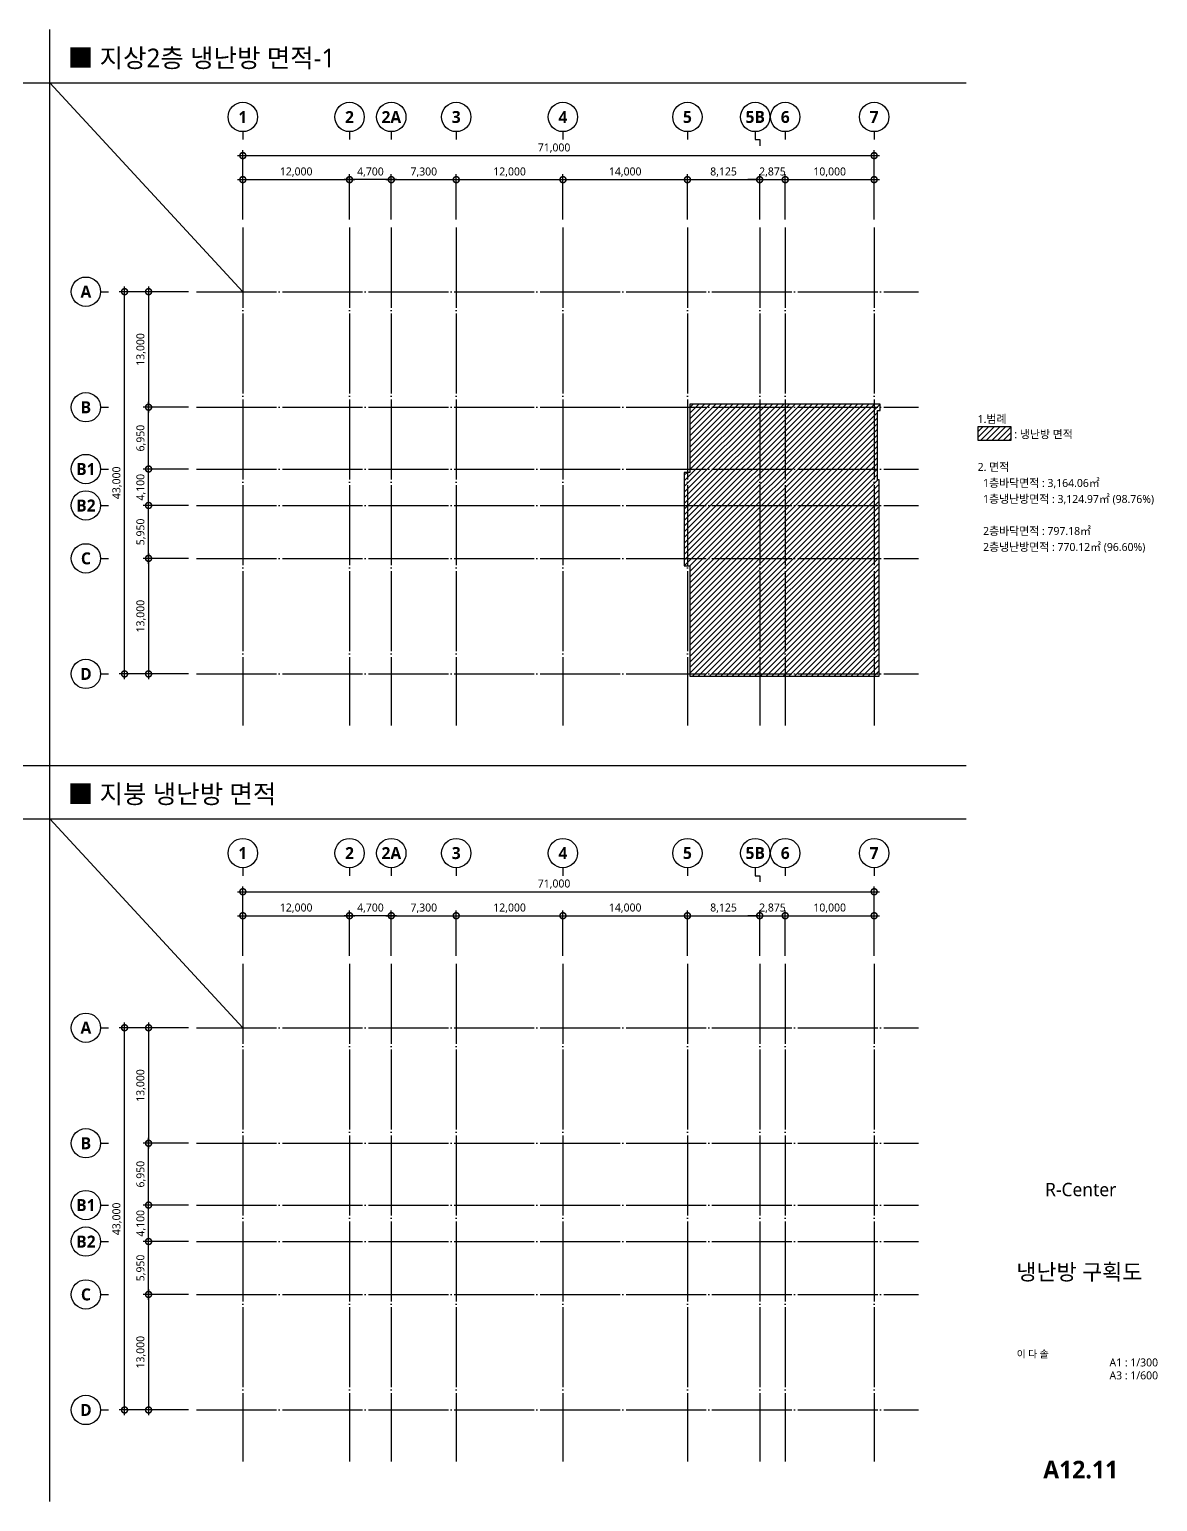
# Model space of a CAD drawing. Header units: millimetres. Extents: x -166347 to 914391, y 6300 to 237600.
# Drawn here: x 787524 to 914391, y 6300 to 171900 of the extents above; entities that cross this region are included whole.
import ezdxf
from ezdxf.enums import TextEntityAlignment as Align

# ---------------------------------------------------------------- set-up
doc = ezdxf.new("R2010")
doc.units = ezdxf.units.MM
doc.header["$LTSCALE"] = 300
doc.linetypes.add('CEN-GAUN', pattern=[32.2, 30, -1, 0.2, -1])
doc.layers.get('DEFPOINTS').update_dxf_attribs({"color": 137})
for name, color, linetype in [('CEN', 1, 'CEN-GAUN'), ('DIM', 7, 'Continuous'), ('ELE-2', 2, 'Continuous'), ('ELE-4', 4, 'Continuous'), ('ELE4', 4, 'Continuous'), ('HAT', 8, 'Continuous'), ('SYM-BUB', 3, 'Continuous'), ('TEXT', 3, 'Continuous'), ('WALL', 3, 'Continuous'), ('XR-SHEET$0$TITLE', 7, 'Continuous'), ('XR-SHEET$1$SHT', 5, 'Continuous'), ('XR-SHEET$1$TEXT', 3, 'Continuous')]:
    doc.layers.add(name, color=color, linetype=linetype)
doc.styles.add('$0$스타일1', font='malgun.ttf')
doc.styles.add('XR-SHEET$0$굴림체(옥산)', font='GulimChe.ttf')
doc.styles.add('맑은고딕B', font='malgunbd.ttf')
doc.styles.add('스타일1', font='malgun.ttf')
doc.styles.add('스타일2', font='malgunbd.ttf')
doc.dimstyles.new('CJA', dxfattribs={"dimscale": 300, "dimtxt": 2.7, "dimasz": 1, "dimexe": 2, "dimexo": 3, "dimgap": 1, "dimtad": 1, "dimdec": 0, "dimzin": 1, "dimdsep": 46, "dimlunit": 6, "dimtxsty": '$0$스타일1', "dimblk": 'CJDOT', "dimcen": 0.09, "dimdle": 1, "dimclrd": 256, "dimclre": 256, "dimclrt": 3, "dimadec": 0, "dimazin": 0, "dimtfac": 1, "dimtdec": 0, "dimtix": 1, "dimtmove": 2, "dimatfit": 3, "dimldrblk": 'CJDOT', "dimfxl": 1, "dimtolj": 1, "dimtzin": 1, "dimarcsym": 0})

# ---------------------------------------------------------------- blocks, each defined once
blk = doc.blocks.new('XR-SHEET$0$TITLE')
at = {"layer": 'XR-SHEET$0$TITLE', "true_color": 0x000000, "style": 'XR-SHEET$0$굴림체(옥산)'}
for tag, height, p in [('동명칭', 6, (776.77, -457.26)), ('SCALE-A1', 3, (797.5, -522)), ('SCALE-A3', 3, (797.5, -527)), ('DATA', 3, (797.5, -540))]:
    blk.add_attdef(tag, text='', height=height, dxfattribs=at).set_placement(p, align=Align.MIDDLE)
for tag, height, p in [('TITLE1', 6, (776.5, -479.4)), ('TITLE4', 6, (776.5, -484.39)), ('TITLE2', 6, (776.5, -489)), ('TITLE5', 6, (776.5, -493.99)), ('TITLE3', 6, (776.5, -498.7)), ('NAME-1', 3, (760.16, -517.5)), ('NAME-2', 3, (760.16, -526.5)), ('A0.00', 7, (776.5, -561))]:
    blk.add_attdef(tag, text='', height=height, dxfattribs=at).set_placement(p, align=Align.MIDDLE_CENTER)
blk = doc.blocks.new('_DotSmall')
at = {"color": 0, "linetype": 'ByBlock', "const_width": 0.5}
blk.add_lwpolyline([(-0.0625, 0, 1), (0.0625, 0, 1)], format="xyb", close=True, dxfattribs=at)
blk = doc.blocks.new('*D135')
at = {"layer": 'DEFPOINTS', "color": 0, "transparency": 16777216}
for p in [(3100, -16400), (11200, -16400), (11200, -59400)]:
    blk.add_point(p, dxfattribs=at)
at = {"layer": 'DIM', "color": 7, "lineweight": -2, "transparency": 16777216}
for p, q in [((10300, -16400), (2500, -16400)), ((3100, -60000), (3100, -15800)), ((10300, -59400), (2500, -59400))]:
    blk.add_line(p, q, dxfattribs=at)
at = {"layer": 'DIM', "color": 7, "lineweight": -2, "transparency": 16777216, "xscale": 1350, "yscale": 1350, "zscale": 1350}
for p, rotation in [((3100, -16400), 90), ((3100, -59400), 270)]:
    blk.add_blockref('_DotSmall', p, dxfattribs=dict(at, rotation=rotation))
at = {"layer": 'DIM', "color": 3, "transparency": 16777216, "insert": (2260, -37900), "char_height": 900, "attachment_point": 5, "rotation": 90, "style": '$0$스타일1'}
blk.add_mtext('\\A1;43,000', dxfattribs=at)
blk = doc.blocks.new('CJDOT')
blk.add_line((-2, 0), (2, 0))
at = {"const_width": 0.5}
blk.add_lwpolyline([(-0.25, 0, 1), (0.25, 0, 1)], format="xyb", close=True, dxfattribs=at)
blk = doc.blocks.new('*D136')
at = {"layer": 'DEFPOINTS', "color": 0, "transparency": 16777216}
for p in [(11200, -16400), (5800, -29400), (11200, -29400)]:
    blk.add_point(p, dxfattribs=at)
at = {"layer": 'DIM', "color": 7, "lineweight": -2, "transparency": 16777216}
for p, q in [((10300, -16400), (5200, -16400)), ((5800, -15800), (5800, -30000)), ((10300, -29400), (5200, -29400))]:
    blk.add_line(p, q, dxfattribs=at)
at = {"layer": 'DIM', "color": 7, "lineweight": -2, "transparency": 16777216, "xscale": 1350, "yscale": 1350, "zscale": 1350}
for p, rotation in [((5800, -16400), 90), ((5800, -29400), 270)]:
    blk.add_blockref('_DotSmall', p, dxfattribs=dict(at, rotation=rotation))
at = {"layer": 'DIM', "color": 3, "transparency": 16777216, "insert": (4957, -22900), "char_height": 900, "attachment_point": 5, "rotation": 90, "style": '$0$스타일1'}
blk.add_mtext('\\A1;13,000', dxfattribs=at)
blk = doc.blocks.new('*D137')
at = {"layer": 'DEFPOINTS', "color": 0, "transparency": 16777216}
for p in [(11200, -46400), (5800, -59400), (11200, -59400)]:
    blk.add_point(p, dxfattribs=at)
at = {"layer": 'DIM', "color": 7, "lineweight": -2, "transparency": 16777216}
for p, q in [((5800, -45800), (5800, -60000)), ((10300, -46400), (5200, -46400)), ((10300, -59400), (5200, -59400))]:
    blk.add_line(p, q, dxfattribs=at)
at = {"layer": 'DIM', "color": 7, "lineweight": -2, "transparency": 16777216, "xscale": 1350, "yscale": 1350, "zscale": 1350}
for p, rotation in [((5800, -46400), 90), ((5800, -59400), 270)]:
    blk.add_blockref('_DotSmall', p, dxfattribs=dict(at, rotation=rotation))
at = {"layer": 'DIM', "color": 3, "transparency": 16777216, "insert": (4957, -52900), "char_height": 900, "attachment_point": 5, "rotation": 90, "style": '$0$스타일1'}
blk.add_mtext('\\A1;13,000', dxfattribs=at)
blk = doc.blocks.new('NEW_BUB')
at = {"layer": 'SYM-BUB', "color": 6}
blk.add_line((0, 3), (0, 0), dxfattribs=at)
blk.add_circle((0, 8.5), 5.5, dxfattribs=at)
at = {"layer": 'SYM-BUB', "color": 3, "style": '스타일2'}
blk.add_attdef('X', text='', height=4.5, dxfattribs=at).set_placement((0, 8.5), align=Align.MIDDLE)
blk = doc.blocks.new('*D138')
at = {"layer": 'DEFPOINTS', "color": 0, "transparency": 16777216}
for p in [(87400, -1100), (16400, -9200), (87400, -9200)]:
    blk.add_point(p, dxfattribs=at)
at = {"layer": 'DIM', "color": 7, "lineweight": -2, "transparency": 16777216}
for p, q in [((15800, -1100), (88000, -1100)), ((16400, -8300), (16400, -500)), ((87400, -8300), (87400, -500))]:
    blk.add_line(p, q, dxfattribs=at)
at = {"layer": 'DIM', "color": 7, "lineweight": -2, "transparency": 16777216, "xscale": 1350, "yscale": 1350, "zscale": 1350, "rotation": 180}
blk.add_blockref('_DotSmall', (16400, -1100), dxfattribs=at)
at = {"layer": 'DIM', "color": 7, "lineweight": -2, "transparency": 16777216, "xscale": 1350, "yscale": 1350, "zscale": 1350}
blk.add_blockref('_DotSmall', (87400, -1100), dxfattribs=at)
at = {"layer": 'DIM', "color": 3, "transparency": 16777216, "insert": (51400, -257), "char_height": 900, "attachment_point": 5, "style": '스타일1'}
blk.add_mtext('\\A1;71,000', dxfattribs=at)
blk = doc.blocks.new('*D139')
at = {"layer": 'DEFPOINTS', "color": 0, "transparency": 16777216}
for p in [(87400, -3800), (77400, -9200), (87400, -9200)]:
    blk.add_point(p, dxfattribs=at)
at = {"layer": 'DIM', "color": 7, "lineweight": -2, "transparency": 16777216}
for p, q in [((77400, -8300), (77400, -3200)), ((87400, -8300), (87400, -3200)), ((76800, -3800), (88000, -3800))]:
    blk.add_line(p, q, dxfattribs=at)
at = {"layer": 'DIM', "color": 7, "lineweight": -2, "transparency": 16777216, "xscale": 1350, "yscale": 1350, "zscale": 1350, "rotation": 180}
blk.add_blockref('_DotSmall', (77400, -3800), dxfattribs=at)
at = {"layer": 'DIM', "color": 7, "lineweight": -2, "transparency": 16777216, "xscale": 1350, "yscale": 1350, "zscale": 1350}
blk.add_blockref('_DotSmall', (87400, -3800), dxfattribs=at)
at = {"layer": 'DIM', "color": 3, "transparency": 16777216, "insert": (82400, -2957), "char_height": 900, "attachment_point": 5, "style": '스타일1'}
blk.add_mtext('\\A1;10,000', dxfattribs=at)
blk = doc.blocks.new('*D140')
at = {"layer": 'DEFPOINTS', "color": 0, "transparency": 16777216}
for p in [(66400, -3800), (52400, -9200), (66400, -9200)]:
    blk.add_point(p, dxfattribs=at)
at = {"layer": 'DIM', "color": 7, "lineweight": -2, "transparency": 16777216}
for p, q in [((52400, -8300), (52400, -3200)), ((66400, -8300), (66400, -3200)), ((51800, -3800), (67000, -3800))]:
    blk.add_line(p, q, dxfattribs=at)
at = {"layer": 'DIM', "color": 7, "lineweight": -2, "transparency": 16777216, "xscale": 1350, "yscale": 1350, "zscale": 1350, "rotation": 180}
blk.add_blockref('_DotSmall', (52400, -3800), dxfattribs=at)
at = {"layer": 'DIM', "color": 7, "lineweight": -2, "transparency": 16777216, "xscale": 1350, "yscale": 1350, "zscale": 1350}
blk.add_blockref('_DotSmall', (66400, -3800), dxfattribs=at)
at = {"layer": 'DIM', "color": 3, "transparency": 16777216, "insert": (59400, -2957), "char_height": 900, "attachment_point": 5, "style": '스타일1'}
blk.add_mtext('\\A1;14,000', dxfattribs=at)
blk = doc.blocks.new('*D141')
at = {"layer": 'DEFPOINTS', "color": 0, "transparency": 16777216}
for p in [(52400, -3800), (40400, -9200), (52400, -9200)]:
    blk.add_point(p, dxfattribs=at)
at = {"layer": 'DIM', "color": 7, "lineweight": -2, "transparency": 16777216}
for p, q in [((40400, -8300), (40400, -3200)), ((52400, -8300), (52400, -3200)), ((39800, -3800), (53000, -3800))]:
    blk.add_line(p, q, dxfattribs=at)
at = {"layer": 'DIM', "color": 7, "lineweight": -2, "transparency": 16777216, "xscale": 1350, "yscale": 1350, "zscale": 1350, "rotation": 180}
blk.add_blockref('_DotSmall', (40400, -3800), dxfattribs=at)
at = {"layer": 'DIM', "color": 7, "lineweight": -2, "transparency": 16777216, "xscale": 1350, "yscale": 1350, "zscale": 1350}
blk.add_blockref('_DotSmall', (52400, -3800), dxfattribs=at)
at = {"layer": 'DIM', "color": 3, "transparency": 16777216, "insert": (46400, -2957), "char_height": 900, "attachment_point": 5, "style": '스타일1'}
blk.add_mtext('\\A1;12,000', dxfattribs=at)
blk = doc.blocks.new('*D142')
at = {"layer": 'DEFPOINTS', "color": 0, "transparency": 16777216}
for p in [(28400, -3800), (16400, -9200), (28400, -9200)]:
    blk.add_point(p, dxfattribs=at)
at = {"layer": 'DIM', "color": 7, "lineweight": -2, "transparency": 16777216}
for p, q in [((16400, -8300), (16400, -3200)), ((28400, -8300), (28400, -3200)), ((15800, -3800), (29000, -3800))]:
    blk.add_line(p, q, dxfattribs=at)
at = {"layer": 'DIM', "color": 7, "lineweight": -2, "transparency": 16777216, "xscale": 1350, "yscale": 1350, "zscale": 1350, "rotation": 180}
blk.add_blockref('_DotSmall', (16400, -3800), dxfattribs=at)
at = {"layer": 'DIM', "color": 7, "lineweight": -2, "transparency": 16777216, "xscale": 1350, "yscale": 1350, "zscale": 1350}
blk.add_blockref('_DotSmall', (28400, -3800), dxfattribs=at)
at = {"layer": 'DIM', "color": 3, "transparency": 16777216, "insert": (22400, -2957), "char_height": 900, "attachment_point": 5, "style": '스타일1'}
blk.add_mtext('\\A1;12,000', dxfattribs=at)
blk = doc.blocks.new('*D143')
at = {"layer": 'DEFPOINTS', "color": 0, "transparency": 16777216}
for p in [(5799, -40450), (11200, -40450), (11200, -46400)]:
    blk.add_point(p, dxfattribs=at)
at = {"layer": 'DIM', "color": 7, "lineweight": -2, "transparency": 16777216}
for p, q in [((10300, -40450), (5199, -40450)), ((5799, -47000), (5799, -39850)), ((10300, -46400), (5199, -46400))]:
    blk.add_line(p, q, dxfattribs=at)
at = {"layer": 'DIM', "color": 7, "lineweight": -2, "transparency": 16777216, "xscale": 1350, "yscale": 1350, "zscale": 1350}
for p, rotation in [((5799, -40450), 90), ((5799, -46400), 270)]:
    blk.add_blockref('_DotSmall', p, dxfattribs=dict(at, rotation=rotation))
at = {"layer": 'DIM', "color": 3, "transparency": 16777216, "insert": (4959, -43425), "char_height": 900, "attachment_point": 5, "rotation": 90, "style": '$0$스타일1'}
blk.add_mtext('\\A1;5,950', dxfattribs=at)
blk = doc.blocks.new('*D144')
at = {"layer": 'DEFPOINTS', "color": 0, "transparency": 16777216}
for p in [(5800, -36350), (11200, -36350), (11200, -40450)]:
    blk.add_point(p, dxfattribs=at)
at = {"layer": 'DIM', "color": 7, "lineweight": -2, "transparency": 16777216}
for p, q in [((10300, -36350), (5200, -36350)), ((5800, -41050), (5800, -35750)), ((10300, -40450), (5200, -40450))]:
    blk.add_line(p, q, dxfattribs=at)
at = {"layer": 'DIM', "color": 7, "lineweight": -2, "transparency": 16777216, "xscale": 1350, "yscale": 1350, "zscale": 1350}
for p, rotation in [((5800, -36350), 90), ((5800, -40450), 270)]:
    blk.add_blockref('_DotSmall', p, dxfattribs=dict(at, rotation=rotation))
at = {"layer": 'DIM', "color": 3, "transparency": 16777216, "insert": (4957, -38400), "char_height": 900, "attachment_point": 5, "rotation": 90, "style": '$0$스타일1'}
blk.add_mtext('\\A1;4,100', dxfattribs=at)
blk = doc.blocks.new('*D145')
at = {"layer": 'DEFPOINTS', "color": 0, "transparency": 16777216}
for p in [(5800, -29400), (11200, -29400), (11200, -36350)]:
    blk.add_point(p, dxfattribs=at)
at = {"layer": 'DIM', "color": 7, "lineweight": -2, "transparency": 16777216}
for p, q in [((10300, -29400), (5200, -29400)), ((5800, -36950), (5800, -28800)), ((10300, -36350), (5200, -36350))]:
    blk.add_line(p, q, dxfattribs=at)
at = {"layer": 'DIM', "color": 7, "lineweight": -2, "transparency": 16777216, "xscale": 1350, "yscale": 1350, "zscale": 1350}
for p, rotation in [((5800, -29400), 90), ((5800, -36350), 270)]:
    blk.add_blockref('_DotSmall', p, dxfattribs=dict(at, rotation=rotation))
at = {"layer": 'DIM', "color": 3, "transparency": 16777216, "insert": (4960, -32875), "char_height": 900, "attachment_point": 5, "rotation": 90, "style": '$0$스타일1'}
blk.add_mtext('\\A1;6,950', dxfattribs=at)
blk = doc.blocks.new('*D146')
at = {"layer": 'DEFPOINTS', "color": 0, "transparency": 16777216}
for p in [(28400, -3800), (28400, -9200), (33100, -9200)]:
    blk.add_point(p, dxfattribs=at)
at = {"layer": 'DIM', "color": 7, "lineweight": -2, "transparency": 16777216}
for p, q in [((28400, -8300), (28400, -3200)), ((33100, -8300), (33100, -3200)), ((33700, -3800), (27800, -3800))]:
    blk.add_line(p, q, dxfattribs=at)
at = {"layer": 'DIM', "color": 7, "lineweight": -2, "transparency": 16777216, "xscale": 1350, "yscale": 1350, "zscale": 1350, "rotation": 180}
blk.add_blockref('_DotSmall', (28400, -3800), dxfattribs=at)
at = {"layer": 'DIM', "color": 7, "lineweight": -2, "transparency": 16777216, "xscale": 1350, "yscale": 1350, "zscale": 1350}
blk.add_blockref('_DotSmall', (33100, -3800), dxfattribs=at)
at = {"layer": 'DIM', "color": 3, "transparency": 16777216, "insert": (30750, -2960), "char_height": 900, "attachment_point": 5, "style": '스타일1'}
blk.add_mtext('\\A1;4,700', dxfattribs=at)
blk = doc.blocks.new('*D147')
at = {"layer": 'DEFPOINTS', "color": 0, "transparency": 16777216}
for p in [(40400, -3800), (33100, -9200), (40400, -9200)]:
    blk.add_point(p, dxfattribs=at)
at = {"layer": 'DIM', "color": 7, "lineweight": -2, "transparency": 16777216}
for p, q in [((33100, -8300), (33100, -3200)), ((40400, -8300), (40400, -3200)), ((32500, -3800), (41000, -3800))]:
    blk.add_line(p, q, dxfattribs=at)
at = {"layer": 'DIM', "color": 7, "lineweight": -2, "transparency": 16777216, "xscale": 1350, "yscale": 1350, "zscale": 1350, "rotation": 180}
blk.add_blockref('_DotSmall', (33100, -3800), dxfattribs=at)
at = {"layer": 'DIM', "color": 7, "lineweight": -2, "transparency": 16777216, "xscale": 1350, "yscale": 1350, "zscale": 1350}
blk.add_blockref('_DotSmall', (40400, -3800), dxfattribs=at)
at = {"layer": 'DIM', "color": 3, "transparency": 16777216, "insert": (36750, -2960), "char_height": 900, "attachment_point": 5, "style": '스타일1'}
blk.add_mtext('\\A1;7,300', dxfattribs=at)
blk = doc.blocks.new('*D148')
at = {"layer": 'DEFPOINTS', "color": 0, "transparency": 16777216}
for p in [(74525, -3800), (66400, -9200), (74525, -9200)]:
    blk.add_point(p, dxfattribs=at)
at = {"layer": 'DIM', "color": 7, "lineweight": -2, "transparency": 16777216}
for p, q in [((66400, -8300), (66400, -3200)), ((74525, -8300), (74525, -3200)), ((65800, -3800), (75125, -3800))]:
    blk.add_line(p, q, dxfattribs=at)
at = {"layer": 'DIM', "color": 7, "lineweight": -2, "transparency": 16777216, "xscale": 1350, "yscale": 1350, "zscale": 1350, "rotation": 180}
blk.add_blockref('_DotSmall', (66400, -3800), dxfattribs=at)
at = {"layer": 'DIM', "color": 7, "lineweight": -2, "transparency": 16777216, "xscale": 1350, "yscale": 1350, "zscale": 1350}
blk.add_blockref('_DotSmall', (74525, -3800), dxfattribs=at)
at = {"layer": 'DIM', "color": 3, "transparency": 16777216, "insert": (70462, -2957), "char_height": 900, "attachment_point": 5, "style": '스타일1'}
blk.add_mtext('\\A1;8,125', dxfattribs=at)
blk = doc.blocks.new('*D149')
at = {"layer": 'DEFPOINTS', "color": 0, "transparency": 16777216}
for p in [(77400, -3799), (74525, -9200), (77400, -9200)]:
    blk.add_point(p, dxfattribs=at)
at = {"layer": 'DIM', "color": 7, "lineweight": -2, "transparency": 16777216}
for p, q in [((74525, -8300), (74525, -3199)), ((77400, -8300), (77400, -3199)), ((74525, -3799), (73175, -3799)), ((74525, -3799), (77400, -3799)), ((77400, -3799), (78750, -3799))]:
    blk.add_line(p, q, dxfattribs=at)
at = {"layer": 'DIM', "color": 7, "lineweight": -2, "transparency": 16777216, "xscale": 1350, "yscale": 1350, "zscale": 1350}
blk.add_blockref('_DotSmall', (74525, -3799), dxfattribs=at)
at = {"layer": 'DIM', "color": 7, "lineweight": -2, "transparency": 16777216, "xscale": 1350, "yscale": 1350, "zscale": 1350, "rotation": 180}
blk.add_blockref('_DotSmall', (77400, -3799), dxfattribs=at)
at = {"layer": 'DIM', "color": 3, "transparency": 16777216, "insert": (75962, -2959), "char_height": 900, "attachment_point": 5, "style": '스타일1'}
blk.add_mtext('\\A1;2,875', dxfattribs=at)
blk = doc.blocks.new('A$C5ac5f35e')
at = {"layer": 'CEN'}
for p, q in [((16400, -9200), (16400, -65208.6)), ((28400, -9200), (28400, -65208.6)), ((33100, -9200), (33100, -65208.6)), ((40400, -9200), (40400, -65208.6)), ((52400, -9200), (52400, -65208.6)), ((66400, -9200), (66400, -65208.6)), ((74525, -9200), (74525, -65208.6)), ((77400, -9200), (77400, -65208.6)), ((87400, -9200), (87400, -65208.6)), ((11200, -16400), (92400, -16400)), ((11200, -29400), (92400, -29400)), ((11200, -36350), (92400, -36350)), ((11200, -40450), (92400, -40450)), ((11200, -46400), (92400, -46400)), ((11200, -59400), (92400, -59400))]:
    blk.add_line(p, q, dxfattribs=at)
at = {"layer": 'SYM-BUB', "color": 6}
blk.add_lwpolyline([(74025, 700), (74525, 700), (74525, 0)], dxfattribs=at)
at = {"layer": 'SYM-BUB', "xscale": 300, "yscale": 300, "zscale": 300}
for p, values in [((16400, 700), {'X': '1'}), ((28400, 700), {'X': '2'}), ((33100, 700), {'X': '2A'}), ((40400, 700), {'X': '3'}), ((52400, 700), {'X': '4'}), ((66400, 700), {'X': '5'}), ((74025, 700), {'X': '5B'}), ((77400, 700), {'X': '6'}), ((87400, 700), {'X': '7'})]:
    blk.add_blockref('NEW_BUB', p, dxfattribs=at).add_auto_attribs(values)
at = {"layer": 'SYM-BUB'}
ref = blk.add_blockref('NEW_BUB', (1300, -16400), dxfattribs=dict(at, xscale=300, yscale=300, zscale=300, rotation=90))
ref.add_attrib('X', 'A', dxfattribs={"color": 3, "height": 1350, "style": '스타일2'}).set_placement((-1250, -16400), align=Align.MIDDLE)
ref = blk.add_blockref('NEW_BUB', (1300, -29400), dxfattribs=dict(at, xscale=300, yscale=300, zscale=300, rotation=90))
ref.add_attrib('X', 'B', dxfattribs={"color": 3, "height": 1350, "style": '스타일2'}).set_placement((-1250, -29400), align=Align.MIDDLE)
ref = blk.add_blockref('NEW_BUB', (1300, -36350), dxfattribs=dict(at, xscale=300, yscale=300, zscale=300, rotation=90))
ref.add_attrib('X', 'B1', dxfattribs={"color": 3, "height": 1350, "style": '스타일2'}).set_placement((-1250, -36350), align=Align.MIDDLE)
ref = blk.add_blockref('NEW_BUB', (1300, -40450), dxfattribs=dict(at, xscale=300, yscale=300, zscale=300, rotation=90))
ref.add_attrib('X', 'B2', dxfattribs={"color": 3, "height": 1350, "style": '스타일2'}).set_placement((-1250, -40450), align=Align.MIDDLE)
ref = blk.add_blockref('NEW_BUB', (1300, -46400), dxfattribs=dict(at, xscale=300, yscale=300, zscale=300, rotation=90))
ref.add_attrib('X', 'C', dxfattribs={"color": 3, "height": 1350, "style": '스타일2'}).set_placement((-1250, -46400), align=Align.MIDDLE)
ref = blk.add_blockref('NEW_BUB', (1300, -59400), dxfattribs=dict(at, xscale=300, yscale=300, zscale=300, rotation=90))
ref.add_attrib('X', 'D', dxfattribs={"color": 3, "height": 1350, "style": '스타일2'}).set_placement((-1250, -59400), align=Align.MIDDLE)
at = {"layer": 'DIM'}
dim = blk.add_linear_dim(base=(87400, -1100), p1=(16400, -9200), p2=(87400, -9200), angle=180, dimstyle='CJA', override={"dimtxt": 3, "dimasz": 4.5, "dimtxsty": '스타일1', "dimblk1": 'DotSmall', "dimblk2": 'DotSmall', "dimsah": 1, "dimdle": 2, "dimclrd": 7, "dimclre": 7}, dxfattribs=at)
dim.commit()
dim.dimension.update_dxf_attribs({"geometry": '*D138', "text_midpoint": (51400, -257.1), "dimtype": 160})
for base, p1, p2, picture, middle in [((28400, -3800), (16400, -9200), (28400, -9200), '*D142', (22400, -2957.1)), ((28400, -3800), (33100, -9200), (28400, -9200), '*D146', (30750, -2959.5)), ((40400, -3800), (33100, -9200), (40400, -9200), '*D147', (36750, -2959.5)), ((52400, -3800), (40400, -9200), (52400, -9200), '*D141', (46400, -2957.1)), ((66400, -3800), (52400, -9200), (66400, -9200), '*D140', (59400, -2957.1)), ((74525, -3800), (66400, -9200), (74525, -9200), '*D148', (70462.5, -2957.1)), ((77400, -3799.4), (74525, -9200), (77400, -9200), '*D149', (75962.5, -2958.9)), ((87400, -3800), (77400, -9200), (87400, -9200), '*D139', (82400, -2957.1))]:
    dim = blk.add_linear_dim(base=base, p1=p1, p2=p2, dimstyle='CJA', override={"dimtxt": 3, "dimasz": 4.5, "dimtxsty": '스타일1', "dimblk1": 'DotSmall', "dimblk2": 'DotSmall', "dimsah": 1, "dimdle": 2, "dimclrd": 7, "dimclre": 7}, dxfattribs=at)
    dim.commit()
    dim.dimension.update_dxf_attribs({"geometry": picture, "text_midpoint": middle})
for base, p1, p2, angle, override, picture, middle in [((3100, -16400), (11200, -59400), (11200, -16400), 270, {"dimscale": 300, "dimtxt": 3, "dimasz": 4.5, "dimblk1": 'DotSmall', "dimblk2": 'DotSmall', "dimsah": 1, "dimdle": 2, "dimclrd": 7, "dimclre": 7}, '*D135', (2259.5, -37900)), ((5800, -29400), (11200, -16400), (11200, -29400), 90, {"dimscale": 300, "dimtxt": 3, "dimasz": 4.5, "dimblk1": 'DotSmall', "dimblk2": 'DotSmall', "dimsah": 1, "dimdle": 2, "dimclrd": 7, "dimclre": 7}, '*D136', (4957.1, -22900)), ((5800, -29400), (11200, -36350), (11200, -29400), 90, {"dimtxt": 3, "dimasz": 4.5, "dimblk1": 'DotSmall', "dimblk2": 'DotSmall', "dimsah": 1, "dimdle": 2, "dimclrd": 7, "dimclre": 7}, '*D145', (4959.5, -32875)), ((5800, -36350), (11200, -40450), (11200, -36350), 90, {"dimtxt": 3, "dimasz": 4.5, "dimblk1": 'DotSmall', "dimblk2": 'DotSmall', "dimsah": 1, "dimdle": 2, "dimclrd": 7, "dimclre": 7}, '*D144', (4957.1, -38400)), ((5799.4, -40450), (11200, -46400), (11200, -40450), 90, {"dimtxt": 3, "dimasz": 4.5, "dimblk1": 'DotSmall', "dimblk2": 'DotSmall', "dimsah": 1, "dimdle": 2, "dimclrd": 7, "dimclre": 7}, '*D143', (4958.9, -43425)), ((5800, -59400), (11200, -46400), (11200, -59400), 270, {"dimscale": 300, "dimtxt": 3, "dimasz": 4.5, "dimblk1": 'DotSmall', "dimblk2": 'DotSmall', "dimsah": 1, "dimdle": 2, "dimclrd": 7, "dimclre": 7}, '*D137', (4957.1, -52900))]:
    dim = blk.add_linear_dim(base=base, p1=p1, p2=p2, angle=angle, dimstyle='CJA', override=override, dxfattribs=at)
    dim.commit()
    dim.dimension.update_dxf_attribs({"geometry": picture, "text_midpoint": middle})

msp = doc.modelspace()

# ---------------------------------------------------------------- hatches: boundary and pattern name
at = {"layer": 'HAT'}
h = msp.add_hatch(dxfattribs=at)
h.set_pattern_fill('_USER', color=6, scale=450, angle=45, pattern_type=0)
h.set_pattern_definition([(45, (10513.9, 153779.8), (-318.19805, 318.19805), [])])
h.paths.add_polyline_path([(883088, 121241.6), (882880.5, 121241.6), (882880.5, 129034.1), (883188, 129034.1), (883188, 129764.1), (861795.5, 129764.1), (861795.5, 122064.1), (861158, 122064.1), (861158, 111564.1), (861795.5, 111564.1), (861795.5, 99141.6), (883088, 99141.6)])
h = msp.add_hatch(dxfattribs=at)
h.set_pattern_fill('_USER', color=6, scale=450, angle=45, pattern_type=0)
h.set_pattern_definition([(45, (873721.54, 412307.26), (-318.19805, 318.19805), [])])
h.paths.add_polyline_path([(897911.3, 127210.8), (897911.3, 125710.8), (894161.3, 125710.8), (894161.3, 127210.8)])

# ---------------------------------------------------------------- linework, layer by layer
msp.add_lwpolyline([(861158, 111564.1), (861795.5, 111564.1), (861795.5, 99141.6), (883088, 99141.6), (883088, 121241.6), (882880.5, 121241.6), (882880.5, 129034.1), (883188, 129034.1), (883188, 129764.1), (861795.5, 129764.1), (861795.5, 122064.1), (861158, 122064.1), (861158, 111564.1)])
msp.add_lwpolyline([(894161.3, 127210.8), (894161.3, 125710.8), (897911.3, 125710.8), (897911.3, 127210.8)], close=True)
at = {"layer": 'DEFPOINTS'}
for points in [[(811520.5, 142401.6), (789800, 165900)], [(811520.5, 59601.6), (789800, 83100)]]:
    msp.add_lwpolyline(points, dxfattribs=at)
at = {"layer": 'ELE-2', "color": 2}
for p, q in [((789800, 6300), (789800, 171900)), ((686750, 89100), (892850, 89100))]:
    msp.add_line(p, q, dxfattribs=at)
at = {"layer": 'ELE-4'}
for p, q in [((686750, 165900), (892850, 165900)), ((686750, 83100), (892850, 83100))]:
    msp.add_line(p, q, dxfattribs=at)

# ---------------------------------------------------------------- block references
at = {"layer": 'ELE4'}
for p in [(795120.5, 158801.6), (795120.5, 76001.6)]:
    msp.add_blockref('A$C5ac5f35e', p, dxfattribs=at)
at = {"layer": 'TEXT'}
ref = msp.add_blockref('XR-SHEET$0$TITLE', (672800, 0), dxfattribs=dict(at, xscale=300, yscale=300, zscale=300))
ref.add_attrib('TITLE2', '냉난방 구획도', dxfattribs={"layer": 'XR-SHEET$1$SHT', "color": 4, "true_color": 0x000004, "height": 1800, "style": '맑은고딕B'}).set_placement((905600.1, 32125.8), align=Align.MIDDLE_CENTER)
ref.add_attrib('NAME-1', '이 다 솔', dxfattribs={"layer": 'XR-SHEET$1$TEXT', "color": 3, "true_color": 0x000003, "height": 810, "style": '스타일1'}).set_placement((898550, 22899.8, 4131.4), align=Align.MIDDLE_LEFT)
ref.add_attrib('SCALE-A1', 'A1 : 1/300', dxfattribs={"layer": 'XR-SHEET$1$SHT', "color": 3, "true_color": 0x000003, "height": 900, "style": '스타일1'}).set_placement((911717.3, 21951.5), align=Align.MIDDLE_CENTER)
ref.add_attrib('SCALE-A3', 'A3 : 1/600', dxfattribs={"layer": 'XR-SHEET$1$SHT', "color": 3, "true_color": 0x000003, "height": 900, "style": '스타일1'}).set_placement((911717.3, 20492.3), align=Align.MIDDLE_CENTER)
ref.add_attrib('A0.00', 'A12.11', dxfattribs={"layer": 'XR-SHEET$1$SHT', "color": 4, "true_color": 0x000004, "height": 1982.59, "style": '맑은고딕B'}).set_placement((905750, 9900), align=Align.MIDDLE_CENTER)

# ---------------------------------------------------------------- texts
at = {"layer": 'TEXT', "style": '스타일1'}
for s, p in [('■ 지상2층 냉난방 면적-1', (791838.4, 167642.5)), ('■ 지붕 냉난방 면적', (791838.4, 84842.5))]:
    msp.add_text(s, height=2100, dxfattribs=at).set_placement(p)
for s, p in [('1.범례 ', (894161.3, 127360.8)), (': 냉난방 면적', (898288.7, 125645.9)), ('2. 면적', (894161.3, 121960.8)), ('  1층바닥면적 : 3,164.06㎡', (894161.3, 120160.8)), ('  1층냉난방면적 : 3,124.97㎡ (98.76%%%)', (894161.3, 118360.8)), ('  2층바닥면적 : 797.18㎡', (894161.3, 114760.8)), ('  2층냉난방면적 : 770.12㎡ (96.60%%%)', (894161.3, 112960.8))]:
    msp.add_text(s, height=900, dxfattribs=at).set_placement(p, align=Align.BOTTOM_LEFT)
at = {"layer": 'WALL', "style": '스타일1'}
msp.add_text('R-Center', height=1500, dxfattribs=at).set_placement((905750, 41400), align=Align.MIDDLE_CENTER)

doc.saveas('drawing.dxf')
